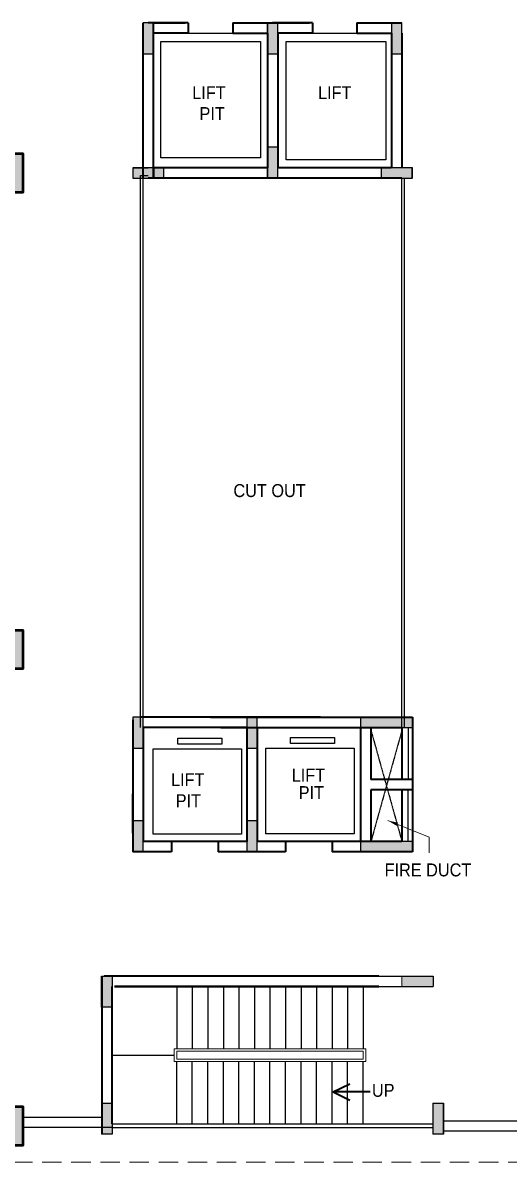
# Model space of a CAD drawing. Header units: inches. Extents: x 150067 to 167379, y -92057 to -49035.
# Drawn here: x 154258 to 155197, y -67651 to -65451 of the extents above; entities that cross this region are included whole.
import ezdxf

# ---------------------------------------------------------------- set-up
doc = ezdxf.new("R2010")
doc.units = ezdxf.units.IN
doc.header["$LTSCALE"] = 0.1
doc.header["$MEASUREMENT"] = 0
doc.linetypes.add('HIDDEN', pattern=[0.375, 0.25, -0.125])
for name, color, linetype, lineweight in [('COR HA', 40, 'Continuous', 18), ('DOOR', 10, 'Continuous', 15), ('HAT', 253, 'Continuous', 25), ('Layer4', 10, 'Continuous', 25), ('STAIR', 142, 'Continuous', 25), ('thin ha', 253, 'Continuous', 5), ('wall', 6, 'Continuous', 40)]:
    doc.layers.add(name, color=color, linetype=linetype, lineweight=lineweight)
doc.layers.add('Layer1', color=7, linetype='Continuous')
doc.layers.add('TEXT', color=7, linetype='Continuous')
doc.styles.add('1MM', font='arial.ttf', dxfattribs={"height": 1000})
doc.styles.add('DUTCH', font='arial.ttf')
doc.dimstyles.new('KRI', dxfattribs={"dimtxt": 23, "dimasz": 20, "dimexe": 7, "dimexo": 0, "dimgap": 9, "dimtad": 1, "dimdec": 1, "dimzin": 1, "dimdsep": 46, "dimtxsty": '1MM', "dimblk": 'ARCHTICK', "dimcen": 0.5, "dimclrd": 252, "dimclre": 252, "dimclrt": 7, "dimaunit": 1, "dimadec": 8, "dimazin": 0, "dimtfac": 1, "dimtdec": 1, "dimtmove": 0, "dimatfit": 3, "dimfxl": 1, "dimlwd": 13, "dimlwe": 13, "dimarcsym": 0})

# ---------------------------------------------------------------- blocks, each defined once
blk = doc.blocks.new('col')
at = {"layer": 'Layer4', "linetype": 'Continuous', "ltscale": 0.1}
blk.add_hatch(color=256, dxfattribs=at).paths.add_polyline_path([(3474.816, -1756.199), (3474.816, -1755.999), (3475.416, -1755.999), (3475.416, -1756.199)])
blk.add_lwpolyline([(3474.816, -1756.199), (3474.816, -1755.999), (3475.416, -1755.999), (3475.416, -1756.199)], close=True, dxfattribs=at)
blk = doc.blocks.new('hhrh')
at = {"layer": 'thin ha', "linetype": 'Continuous', "lineweight": 20, "ltscale": 0.1}
blk.add_hatch(color=2, dxfattribs=at).paths.add_polyline_path([(-6923.03, -1177.102), (-6922.28, -1177.102), (-6922.28, -1177.852), (-6923.03, -1177.852)])
at = {"layer": 'thin ha', "color": 2, "linetype": 'Continuous', "lineweight": 50, "ltscale": 0.1}
blk.add_lwpolyline([(-6923.03, -1177.102), (-6922.28, -1177.102), (-6922.28, -1177.852), (-6923.03, -1177.852)], close=True, dxfattribs=at)
blk = doc.blocks.new('_ArchTick')
at = {"layer": 'wall', "color": 0, "const_width": 0.15}
blk.add_lwpolyline([(-0.5, -0.5), (0.5, 0.5)], dxfattribs=at)

msp = doc.modelspace()

# ---------------------------------------------------------------- hatches: boundary and pattern name
at = {"layer": 'Layer4', "linetype": 'Continuous', "ltscale": 0.1}
for points in [[(155010.09, -66811.51), (155010.09, -66791.51), (154910.09, -66791.51), (154910.09, -66811.51)], [(155010.09, -67051.51), (155010.09, -67031.51), (154910.09, -67031.51), (154910.09, -67051.51)], [(154409.95, -67291.51), (154429.95, -67291.51), (154429.95, -67351.51), (154409.95, -67351.51)], [(154410.09, -67536.51), (154430.09, -67536.51), (154430.09, -67596.51), (154410.09, -67596.51)], [(155050.09, -67536.51), (155070.09, -67536.51), (155070.09, -67596.51), (155050.09, -67596.51)]]:
    msp.add_hatch(color=256, dxfattribs=at).paths.add_polyline_path(points)
at = {"layer": 'thin ha', "linetype": 'Continuous', "lineweight": 20, "ltscale": 0.1}
for points in [[(154489.95, -65450.67), (154509.95, -65450.67), (154509.95, -65510.67), (154489.95, -65510.67)], [(154729.95, -65450.67), (154749.95, -65450.67), (154749.95, -65510.67), (154729.95, -65510.67)], [(154969.95, -65450.67), (154989.95, -65450.67), (154989.95, -65510.67), (154969.95, -65510.67)], [(154729.95, -65690.67), (154749.95, -65690.67), (154749.95, -65750.67), (154729.95, -65750.67)], [(154530.09, -65730.67), (154530.09, -65750.67), (154470.09, -65750.67), (154470.09, -65730.67)], [(155010.09, -65730.67), (155010.09, -65750.67), (154950.09, -65750.67), (154950.09, -65730.67)], [(154409.95, -67291.51), (154429.95, -67291.51), (154429.95, -67351.51), (154409.95, -67351.51)], [(155050.09, -67291.51), (155050.09, -67311.51), (154990.09, -67311.51), (154990.09, -67291.51)], [(154409.95, -67536.51), (154429.95, -67536.51), (154429.95, -67596.51), (154409.95, -67596.51)], [(155049.95, -67536.51), (155069.95, -67536.51), (155069.95, -67596.51), (155049.95, -67596.51)]]:
    msp.add_hatch(color=2, dxfattribs=at).paths.add_polyline_path(points)

# ---------------------------------------------------------------- linework, layer by layer
at = {"layer": 'COR HA', "linetype": 'Continuous', "lineweight": 25, "ltscale": 0.1}
for p, q in [((154577.08, -65470.67, 23680.86), (154663.11, -65470.67, 23680.86)), ((154817.08, -65470.67, 23680.86), (154903.11, -65470.67, 23680.86))]:
    msp.add_line(p, q, dxfattribs=at)
at = {"layer": 'COR HA', "linetype": 'Continuous', "lineweight": 25, "ltscale": 0.1, "elevation": 23680.86}
for points in [[(154524.1, -65487.11), (154716.98, -65487.11), (154716.98, -65711.41), (154524.1, -65711.41)], [(154766.44, -65486.51), (154958.63, -65486.51), (154958.63, -65715.11), (154766.44, -65715.11)]]:
    msp.add_lwpolyline(points, close=True, dxfattribs=at)
at = {"layer": 'DOOR', "linetype": 'Continuous', "ltscale": 0.1}
for p, q in [((154550.09, -67456.51, 23680.86), (154550.09, -67431.51, 23680.86)), ((154550.09, -67431.51, 23680.86), (154920.09, -67431.51, 23680.86)), ((154920.09, -67431.51, 23680.86), (154920.09, -67456.51, 23680.86)), ((154920.09, -67456.51, 23680.86), (154550.09, -67456.51, 23680.86))]:
    msp.add_line(p, q, dxfattribs=at)
at = {"layer": 'DOOR', "linetype": 'HIDDEN', "ltscale": 1500}
msp.add_line((154182.59, -67650.67, 23680.86), (155295.09, -67650.67, 23680.86), dxfattribs=at)
at = {"layer": 'DOOR', "linetype": 'Continuous', "ltscale": 0.1, "elevation": 23680.86}
for points in [[(154555.09, -67436.51), (154915.09, -67436.51)], [(154555.09, -67451.51), (154555.09, -67436.51)], [(154555.09, -67451.51), (154915.09, -67451.51)], [(154915.09, -67436.51), (154915.09, -67451.51)]]:
    msp.add_lwpolyline(points, dxfattribs=at)
at = {"layer": 'Layer1', "color": 6, "linetype": 'Continuous', "ltscale": 0.1}
for p, q in [((154945.09, -67291.51, 23680.86), (155050.09, -67291.51, 23680.86)), ((155050.09, -67291.51, 23680.86), (155050.09, -67311.51, 23680.86)), ((154945.09, -67311.51, 23680.86), (155050.09, -67311.51, 23680.86)), ((154257.59, -67583.51, 23680.86), (154257.59, -67563.51, 23680.86)), ((154257.59, -67563.51, 23680.86), (154409.95, -67563.51, 23680.86)), ((154430.09, -67583.51, 23680.86), (154257.59, -67583.51, 23680.86)), ((155070.09, -67590.67, 23680.86), (155070.09, -67570.67, 23680.86)), ((155070.09, -67570.67, 23680.86), (155220.09, -67570.67, 23680.86)), ((155220.09, -67590.67, 23680.86), (155070.09, -67590.67, 23680.86))]:
    msp.add_line(p, q, dxfattribs=at)
at = {"layer": 'Layer4', "linetype": 'Continuous', "ltscale": 0.1}
for p, q in [((154470.09, -65730.67, 23680.86), (154500.09, -65730.67, 23680.86)), ((155010.09, -65730.67, 23680.86), (154969.41, -65730.67, 23680.86)), ((154990.09, -65750.67, 23680.86), (154969.41, -65750.67, 23680.86)), ((154990.09, -66811.51, 23680.86), (154990.09, -65750.67, 23680.86)), ((154990.09, -66811.51, 23680.86), (154990.09, -65750.67, 23680.86)), ((154995.09, -66811.51, 23680.86), (154995.09, -65750.67, 23680.86)), ((154995.09, -66811.51, 23680.86), (154995.09, -65750.67, 23680.86)), ((155002.71, -66911.51, 23680.86), (155002.71, -66811.51, 23680.86)), ((155001.3, -66931.51, 23680.86), (155001.3, -67031.51, 23680.86))]:
    msp.add_line(p, q, dxfattribs=at)
at = {"layer": 'Layer4', "color": 1, "linetype": 'HIDDEN', "ltscale": 35}
for p, q in [((154990.09, -66816.51, 23680.86), (154930.09, -67031.51, 23680.86)), ((154930.09, -66816.51, 23680.86), (154990.09, -67031.51, 23680.86))]:
    msp.add_line(p, q, dxfattribs=at)
at = {"layer": 'Layer4', "linetype": 'Continuous', "ltscale": 0.1, "elevation": 23680.86}
for points in [[(154485.09, -66811.51), (154485.09, -65745.67), (154500.09, -65745.67)], [(154485.09, -66811.51), (154485.09, -65745.67), (154500.09, -65745.67)], [(154490.09, -66811.51), (154490.09, -65750.67), (154500.09, -65750.67)], [(154490.09, -66811.51), (154490.09, -65750.67), (154500.09, -65750.67)], [(154979.41, -65750.67), (154969.41, -65750.67)], [(154409.95, -67291.51), (154429.95, -67291.51), (154429.95, -67351.51), (154409.95, -67351.51), (154409.95, -67291.51)], [(154410.09, -67536.51), (154430.09, -67536.51), (154430.09, -67596.51), (154410.09, -67596.51), (154410.09, -67536.51)], [(155050.09, -67536.51), (155070.09, -67536.51), (155070.09, -67596.51), (155050.09, -67596.51), (155050.09, -67536.51)], [(154430.09, -67576.51), (155049.95, -67576.51)], [(154430.09, -67583.51), (155049.95, -67583.51)]]:
    msp.add_lwpolyline(points, dxfattribs=at)
for points in [[(155010.09, -66811.51), (155010.09, -66791.51), (154910.09, -66791.51), (154910.09, -66811.51)], [(154557.22, -66831.79), (154641.92, -66831.79), (154641.92, -66843.47), (154557.22, -66843.47)], [(154774.82, -66830.57), (154859.52, -66830.57), (154859.52, -66842.24), (154774.82, -66842.24)], [(154509.45, -66852.41), (154680.28, -66852.41), (154680.28, -67017.57), (154509.45, -67017.57)], [(154727.05, -66851.18), (154897.88, -66851.18), (154897.88, -67016.34), (154727.05, -67016.34)], [(155010.09, -67051.51), (155010.09, -67031.51), (154910.09, -67031.51), (154910.09, -67051.51)]]:
    msp.add_lwpolyline(points, close=True, dxfattribs=at)
at = {"layer": 'STAIR', "linetype": 'Continuous', "ltscale": 0.1}
msp.add_line((154550.09, -67444.77, 23680.86), (154430.09, -67444.77, 23680.86), dxfattribs=at)
at = {"layer": 'STAIR', "linetype": 'Continuous', "ltscale": 0.1, "elevation": 23680.86}
for points in [[(154555.09, -67311.51), (154555.09, -67431.51)], [(154585.09, -67311.51), (154585.09, -67431.51)], [(154615.09, -67311.51), (154615.09, -67431.51)], [(154645.09, -67311.51), (154645.09, -67431.51)], [(154675.09, -67311.51), (154675.09, -67431.51)], [(154705.09, -67311.51), (154705.09, -67431.51)], [(154735.09, -67311.51), (154735.09, -67431.51)], [(154765.09, -67311.51), (154765.09, -67431.51)], [(154795.09, -67311.51), (154795.09, -67431.51)], [(154825.09, -67311.51), (154825.09, -67431.51)], [(154855.09, -67311.51), (154855.09, -67431.51)], [(154885.09, -67311.51), (154885.09, -67431.51)], [(154915.09, -67311.51), (154915.09, -67431.51)], [(154555.09, -67576.51), (154555.09, -67456.51)], [(154585.09, -67576.51), (154585.09, -67456.51)], [(154615.09, -67576.51), (154615.09, -67456.51)], [(154645.09, -67576.51), (154645.09, -67456.51)], [(154675.09, -67576.51), (154675.09, -67456.51)], [(154705.09, -67576.51), (154705.09, -67456.51)], [(154735.09, -67576.51), (154735.09, -67456.51)], [(154765.09, -67576.51), (154765.09, -67456.51)], [(154795.09, -67576.51), (154795.09, -67456.51)], [(154825.09, -67576.51), (154825.09, -67456.51)], [(154855.09, -67576.51), (154855.09, -67456.51)], [(154885.09, -67576.51), (154885.09, -67456.51)], [(154915.09, -67576.51), (154915.09, -67456.51)]]:
    msp.add_lwpolyline(points, dxfattribs=at)
at = {"layer": 'thin ha', "color": 2, "linetype": 'Continuous', "lineweight": 20, "ltscale": 0.1, "elevation": 23680.86}
for points in [[(154489.95, -65450.67), (154509.95, -65450.67), (154509.95, -65510.67), (154489.95, -65510.67)], [(154729.95, -65450.67), (154749.95, -65450.67), (154749.95, -65510.67), (154729.95, -65510.67)], [(154969.95, -65450.67), (154989.95, -65450.67), (154989.95, -65510.67), (154969.95, -65510.67)], [(154729.95, -65690.67), (154749.95, -65690.67), (154749.95, -65750.67), (154729.95, -65750.67)], [(154530.09, -65730.67), (154530.09, -65750.67), (154470.09, -65750.67), (154470.09, -65730.67)], [(155010.09, -65730.67), (155010.09, -65750.67), (154950.09, -65750.67), (154950.09, -65730.67)], [(154409.95, -67291.51), (154429.95, -67291.51), (154429.95, -67351.51), (154409.95, -67351.51)], [(155050.09, -67291.51), (155050.09, -67311.51), (154990.09, -67311.51), (154990.09, -67291.51)], [(154409.95, -67536.51), (154429.95, -67536.51), (154429.95, -67596.51), (154409.95, -67596.51)], [(155049.95, -67536.51), (155069.95, -67536.51), (155069.95, -67596.51), (155049.95, -67596.51)]]:
    msp.add_lwpolyline(points, close=True, dxfattribs=at)
at = {"layer": 'wall', "linetype": 'Continuous', "ltscale": 0.1}
for p, q in [((154490.09, -65750.67, 23680.86), (154490.09, -65450.67, 23680.86)), ((154490.09, -65750.67, 23680.86), (154490.09, -65450.67, 23680.86)), ((154577.08, -65450.67, 23680.86), (154500.09, -65450.67, 23680.86)), ((154510.09, -65450.67, 23680.86), (154571.32, -65450.67, 23680.86)), ((154510.09, -65750.67, 23680.86), (154510.09, -65450.67, 23680.86)), ((154510.09, -65730.67, 23680.86), (154510.09, -65470.67, 23680.86)), ((154577.08, -65470.67, 23680.86), (154510.09, -65470.67, 23680.86)), ((154577.08, -65450.67, 23680.86), (154577.08, -65470.67, 23680.86)), ((154663.11, -65450.67, 23680.86), (154750.09, -65450.67, 23680.86)), ((154663.11, -65450.67, 23680.86), (154663.11, -65470.67, 23680.86)), ((154663.11, -65470.67, 23680.86), (154730.09, -65470.67, 23680.86)), ((154730.09, -65470.67, 23680.86), (154730.09, -65730.67, 23680.86)), ((154817.08, -65450.67, 23680.86), (154740.09, -65450.67, 23680.86)), ((154750.09, -65450.67, 23680.86), (154811.32, -65450.67, 23680.86)), ((154750.09, -65470.67, 23680.86), (154750.09, -65730.67, 23680.86)), ((154817.08, -65470.67, 23680.86), (154750.09, -65470.67, 23680.86)), ((154817.08, -65450.67, 23680.86), (154817.08, -65470.67, 23680.86)), ((154903.11, -65450.67, 23680.86), (154990.09, -65450.67, 23680.86)), ((154903.11, -65450.67, 23680.86), (154903.11, -65470.67, 23680.86)), ((154903.11, -65470.67, 23680.86), (154970.09, -65470.67, 23680.86)), ((154970.09, -65470.67, 23680.86), (154970.09, -65730.67, 23680.86)), ((154990.09, -65470.67, 23680.86), (154990.09, -65730.67, 23680.86)), ((154730.09, -65730.67, 23680.86), (154510.09, -65730.67, 23680.86)), ((154510.09, -65730.67, 23680.86), (154510.09, -65750.67, 23680.86)), ((154969.41, -65730.67, 23680.86), (154750.09, -65730.67, 23680.86)), ((154990.09, -65750.67, 23680.86), (154500.09, -65750.67, 23680.86)), ((154620.09, -66791.51, 23680.86), (154860.09, -66791.51, 23680.86)), ((155010.09, -66791.51, 23680.86), (155010.09, -67051.51, 23680.86)), ((154470.09, -66796.51, 23680.86), (154470.09, -67051.51, 23680.86)), ((154490.09, -66811.51, 23680.86), (154490.09, -67031.51, 23680.86)), ((154639.95, -66811.51, 23680.86), (154839.95, -66811.51, 23680.86)), ((154690.09, -66811.51, 23680.86), (154690.09, -67031.51, 23680.86)), ((154690.09, -66811.51, 23680.86), (154690.09, -67031.51, 23680.86)), ((154710.09, -66811.51, 23680.86), (154710.09, -67031.51, 23680.86)), ((154910.09, -66811.51, 23680.86), (154910.09, -67031.51, 23680.86)), ((154930.09, -66811.51, 23680.86), (154930.09, -66911.51, 23680.86)), ((154990.09, -66811.51, 23680.86), (154990.09, -66911.51, 23680.86)), ((154910.09, -66816.51, 23680.86), (154910.09, -67031.51, 23680.86)), ((155010.09, -66863.17, 23680.86), (155010.09, -67015.67, 23680.86)), ((155010.09, -66911.51, 23680.86), (154930.09, -66911.51, 23680.86)), ((154470.09, -67015.67, 23680.86), (154470.09, -66939.42, 23680.86)), ((154930.09, -66931.51, 23680.86), (154930.09, -67031.51, 23680.86)), ((155010.09, -66931.51, 23680.86), (154930.09, -66931.51, 23680.86)), ((154990.09, -66931.51, 23680.86), (154990.09, -67031.51, 23680.86)), ((154690.09, -67031.51, 23680.86), (154490.09, -67031.51, 23680.86)), ((154545.09, -67031.51, 23680.86), (154545.09, -67051.51, 23680.86)), ((154635.09, -67031.51, 23680.86), (154635.09, -67051.51, 23680.86)), ((154990.09, -67031.51, 23680.86), (154710.09, -67031.51, 23680.86)), ((154765.09, -67031.51, 23680.86), (154765.09, -67051.51, 23680.86)), ((154855.09, -67031.51, 23680.86), (154855.09, -67051.51, 23680.86)), ((154545.09, -67051.51, 23680.86), (154470.09, -67051.51, 23680.86)), ((154765.09, -67051.51, 23680.86), (154635.09, -67051.51, 23680.86)), ((154910.09, -67051.51, 23680.86), (154855.09, -67051.51, 23680.86)), ((155010.09, -67051.51, 23680.86), (154855.09, -67051.51, 23680.86)), ((154410.09, -67291.51, 23680.86), (154410.09, -67596.51, 23680.86)), ((154945.09, -67291.51, 23680.86), (154415.09, -67291.51, 23680.86)), ((154945.09, -67291.51, 23680.86), (154415.09, -67291.51, 23680.86)), ((154945.09, -67311.51, 23680.86), (154435.09, -67311.51, 23680.86)), ((154435.09, -67311.51, 23680.86), (154945.09, -67311.51, 23680.86)), ((154857.12, -67515.03, 23680.86), (154889.62, -67499.03, 23680.86)), ((154928.62, -67515.03, 23680.86), (154857.12, -67515.03, 23680.86)), ((154857.12, -67515.03, 23680.86), (154889.62, -67531.03, 23680.86))]:
    msp.add_line(p, q, dxfattribs=at)
at = {"layer": 'wall', "linetype": 'Continuous', "ltscale": 0.1, "elevation": 23680.86}
for points in [[(154832.94, -66791.51), (154485.09, -66791.51)], [(154856.16, -66791.51), (155010.09, -66791.51)], [(154690.09, -66811.51), (154490.09, -66811.51)], [(154832.94, -66811.51), (154990.09, -66811.51)], [(154430.09, -67576.51), (154430.09, -67311.51)]]:
    msp.add_lwpolyline(points, dxfattribs=at)

# ---------------------------------------------------------------- block references
at = {"layer": 'Layer4', "linetype": 'Continuous', "extrusion": (0, 0, -1), "xscale": 100, "yscale": 100, "zscale": -100, "rotation": 270}
for p in [(21109.78, 282030.89, -23680.86), (20869.78, 282030.89, -23680.86), (20629.78, 282030.89, -23680.86), (20869.78, 281790.89, -23680.86), (21129.78, 280690.05, -23680.86), (20909.78, 280690.05, -23680.86), (21129.78, 280490.05, -23680.86), (20909.78, 280490.05, -23680.86)]:
    msp.add_blockref('col', p, dxfattribs=at)
at = {"layer": 'Layer4', "linetype": 'Continuous', "extrusion": (0, 0, -1), "xscale": 100, "yscale": 100, "zscale": -100}
for p in [(-502011.65, 109869.2, -23680.86), (-502491.65, 109869.2, -23680.86)]:
    msp.add_blockref('col', p, dxfattribs=at)
at = {"layer": 'thin ha', "color": 2, "linetype": 'Continuous', "lineweight": 20, "xscale": 100, "yscale": 100, "zscale": 100}
for p in [(846485.56, 52007.07, 23680.86), (846485.56, 51087.07, 23680.86), (846485.56, 50167.07, 23680.86)]:
    msp.add_blockref('hhrh', p, dxfattribs=at)

# ---------------------------------------------------------------- texts
at = {"layer": 'TEXT', "style": 'DUTCH', "width": 0.9}
for s, p in [('LIFT', (154584.99, -65598.14, 23680.86)), ('LIFT', (154827.99, -65598.14, 23680.86)), ('PIT', (154598.94, -65638.51, 23680.86)), ('CUT OUT', (154664.48, -66366.4, 23680.86)), ('LIFT', (154543.99, -66924.53, 23680.86)), ('LIFT', (154776.99, -66915.79, 23680.86)), ('PIT', (154552.98, -66965.23, 23680.86)), ('PIT', (154790.59, -66949.6, 23680.86)), ('FIRE DUCT', (154956.46, -67098.81, 23680.86)), ('UP', (154932.02, -67524.42, 23680.86))]:
    msp.add_text(s, height=25, dxfattribs=at).set_placement(p)

# ---------------------------------------------------------------- leaders
at = {"layer": 'HAT', "color": 5, "linetype": 'Continuous', "ltscale": 0.1}
msp.add_leader([(154962.6, -66990.88, 23680.86), (155042.87, -67022.86, 23680.86), (155042.87, -67053.31, 23680.86)], dimstyle='KRI', override={"dimgap": 9, "dimtad": 0, "dimfxl": 0}, dxfattribs=at)

doc.saveas('drawing.dxf')
